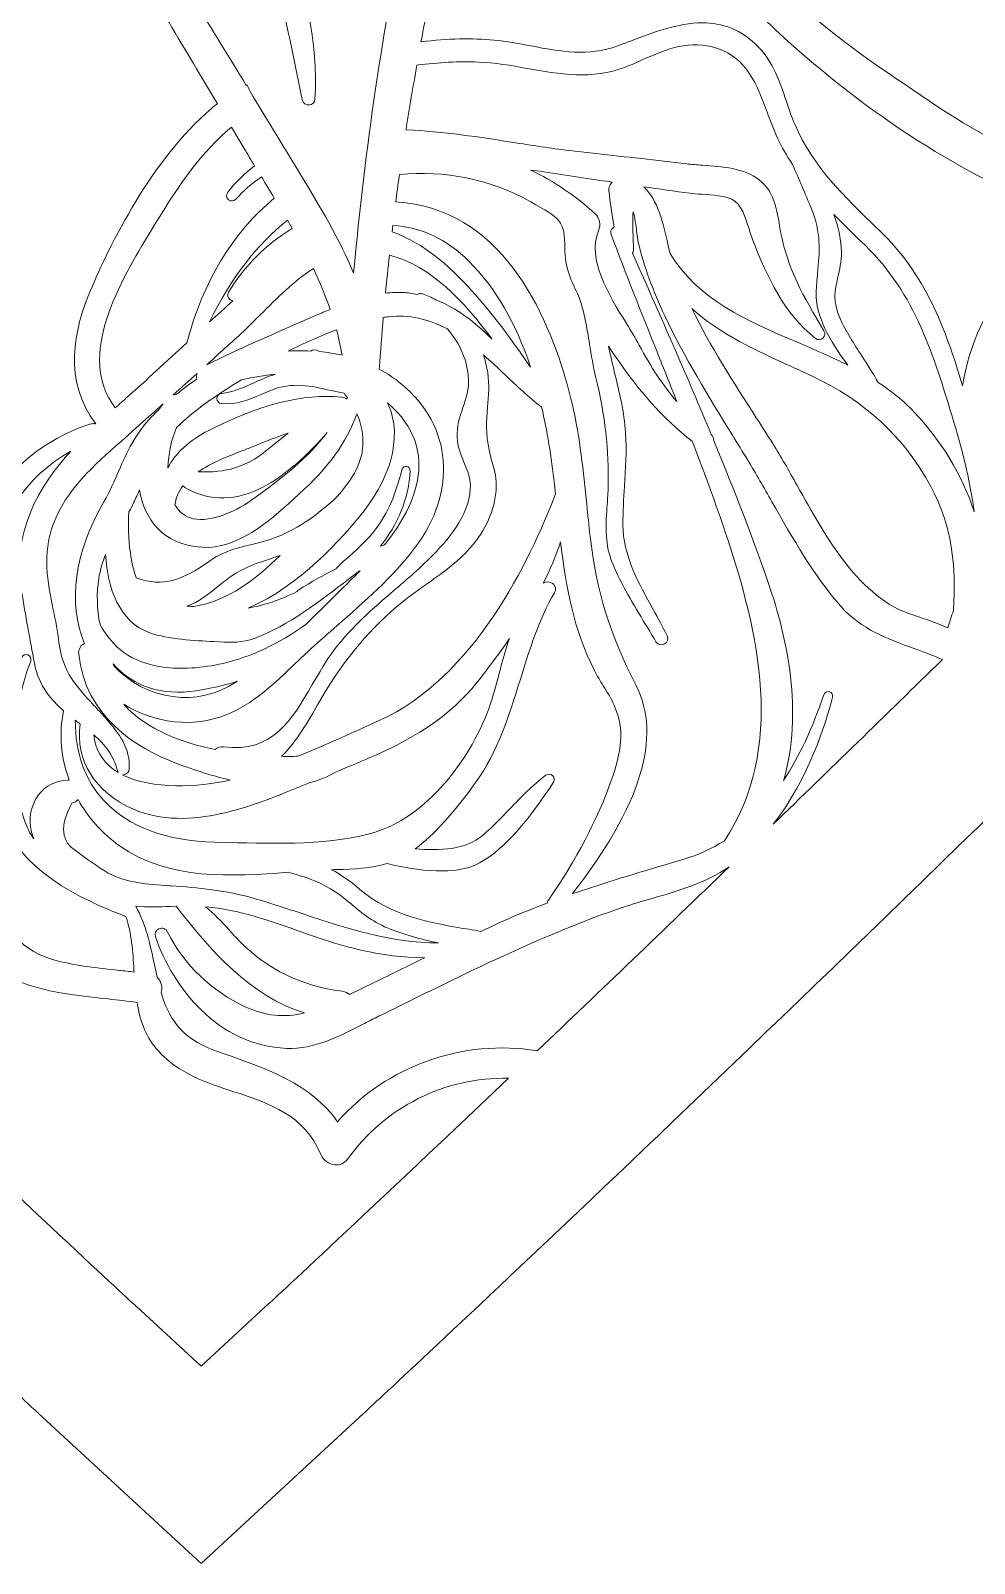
# Model space of a CAD drawing. Extents: x 16 to 8959, y -909 to -91.
# Drawn here: x 2763.3 to 2900.1, y -908.9 to -686.6 of the extents above; entities that cross this region are included whole.
import ezdxf

# ---------------------------------------------------------------- set-up
doc = ezdxf.new("R2010")
doc.units = 0
doc.header["$MEASUREMENT"] = 0
doc.layers.add('Layer 1', color=7, linetype='Continuous')

msp = doc.modelspace()

# ---------------------------------------------------------------- linework, layer by layer
at = {"layer": 'Layer 1', "lineweight": 0}
for points, knots in [([(3211.94, -226.13), (3194.27, -186.62), (3167.11, -153.13), (3133.4, -129.3), (3098.24, -104.44), (3057.63, -91.3), (3015.95, -91.3), (2967.94, -91.3), (2919.81, -108.93), (2876.76, -142.26), (2844.25, -167.43), (2814.4, -201.54), (2788, -243.67), (2761.62, -201.56), (2731.76, -167.45), (2699.25, -142.28), (2656.2, -108.93), (2608.06, -91.31), (2560.04, -91.3), (2518.37, -91.3), (2477.76, -104.44), (2442.61, -129.29), (2408.89, -153.12), (2381.73, -186.59), (2364.07, -226.1), (2342.64, -274.02), (2336.36, -327.83), (2345.92, -381.72), (2356.49, -441.33), (2385.33, -497.8), (2431.63, -549.55), (2585.46, -721.5), (2762.62, -885.45), (2764.4, -887.09), (2764.4, -887.09), (2788.01, -908.88), (2788.01, -908.88), (2788.01, -908.88), (2811.62, -887.08), (2811.62, -887.08), (2813.39, -885.45), (2990.4, -721.66), (3144.38, -549.55), (3190.68, -497.81), (3219.51, -441.35), (3230.08, -381.74), (3239.63, -327.85), (3233.36, -274.04), (3211.94, -226.13)], [0, 0, 0, 0, 1, 1, 1, 2, 2, 2, 3, 3, 3, 4, 4, 4, 5, 5, 5, 6, 6, 6, 7, 7, 7, 8, 8, 8, 9, 9, 9, 10, 10, 10, 11, 11, 11, 12, 12, 12, 13, 13, 13, 14, 14, 14, 15, 15, 15, 16, 16, 16, 16]), ([(2751.25, -608.66), (2751.98, -604.11), (2753, -599.29), (2754.56, -593.04), (2754.61, -592.85), (2754.66, -592.65), (2754.72, -592.39), (2754.72, -592.39), (2755.1, -591.91), (2755.1, -591.91), (2756.08, -590.66), (2757.05, -589.42), (2758.02, -588.2), (2758.02, -588.2), (2758.41, -587.72), (2758.41, -587.72), (2758.41, -587.72), (2757.86, -587.44), (2757.86, -587.44), (2757.16, -587.09), (2756.57, -586.61), (2756.08, -586.01), (2756.99, -581.97), (2758.35, -577.14), (2760.79, -574.97), (2761.08, -574.71), (2761.16, -574.31), (2760.99, -573.94), (2760.94, -573.84), (2760.88, -573.75), (2760.81, -573.67), (2761.82, -572.11), (2762.8, -570.52), (2763.75, -568.97), (2765.07, -566.83), (2766.32, -564.8), (2767.6, -562.9), (2771.86, -564.2), (2775.35, -564.48), (2778.66, -563.75), (2772.39, -571.66), (2768.06, -580.08), (2765.45, -589.45), (2765.29, -590.01), (2765.6, -590.55), (2766.18, -590.74), (2766.75, -590.93), (2767.32, -590.69), (2767.53, -590.16), (2771.05, -581.21), (2775.38, -573.1), (2780.41, -565.98), (2779.05, -571.55), (2778.28, -577.83), (2778.07, -585.1), (2770.92, -599.42), (2766.91, -615.23), (2766.46, -630.83), (2766.45, -631.31), (2766.8, -631.69), (2767.3, -631.73), (2767.8, -631.78), (2768.23, -631.44), (2768.3, -630.97), (2770.26, -616.63), (2773.44, -603.41), (2778.02, -590.64), (2778.06, -596.25), (2778.37, -601.57), (2778.66, -605.74), (2779.96, -624.76), (2783.12, -640.46), (2788.33, -653.74), (2788.61, -654.44), (2789.29, -654.78), (2789.98, -654.56), (2790.6, -654.36), (2791.12, -653.72), (2790.92, -652.87), (2790.92, -652.87), (2790.85, -652.59), (2790.85, -652.59), (2786.99, -636.68), (2783.34, -621.64), (2782.38, -605.47), (2781.89, -597.25), (2782.44, -588.97), (2782.97, -580.95), (2783.39, -574.68), (2783.82, -568.2), (2783.75, -561.79), (2785.33, -560.93), (2786.92, -559.86), (2788.56, -558.55), (2779.03, -595.15), (2787.61, -631.32), (2795.9, -666.31), (2798.25, -676.22), (2800.69, -686.48), (2802.68, -696.62), (2802.78, -697.14), (2803.28, -697.45), (2803.73, -697.4), (2804.17, -697.37), (2804.48, -697.05), (2804.51, -696.6), (2805.07, -688.22), (2802.78, -680.05), (2800.56, -672.14), (2800.18, -670.77), (2799.79, -669.39), (2799.42, -668.02), (2796.38, -656.74), (2793, -643.41), (2791.02, -630.03), (2789.82, -621.92), (2789.01, -613.73), (2788.61, -605.63), (2794.64, -621.61), (2803.94, -635.91), (2813.84, -644.32), (2814.28, -644.7), (2814.89, -644.69), (2815.33, -644.3), (2815.63, -644.03), (2815.77, -643.65), (2815.71, -643.29), (2817.53, -651.3), (2819.08, -659.45), (2820.32, -667.57), (2819.24, -667.63), (2818.14, -668.29), (2817.82, -669.8), (2814.37, -686.11), (2811.78, -703.58), (2810.13, -721.77), (2808.06, -716.88), (2805.34, -712.27), (2802.29, -707.26), (2799.88, -703.29), (2797.47, -699.33), (2795.06, -695.37), (2795.06, -695.37), (2795.02, -695.26), (2795.02, -695.26), (2795, -695.19), (2794.97, -695.11), (2794.95, -695.04), (2794.95, -695.04), (2794.69, -694.5), (2794.69, -694.5), (2794.69, -694.5), (2794.57, -694.57), (2794.57, -694.57), (2790.04, -687.13), (2784.13, -677.46), (2778.15, -667.9), (2777.82, -667.36), (2777.33, -667.04), (2776.74, -666.95), (2776.2, -666.87), (2775.62, -667), (2775.11, -667.3), (2765.57, -656.75), (2759.01, -644.47), (2755.61, -630.78), (2755.4, -629.93), (2754.63, -629.34), (2753.65, -629.28), (2752.66, -629.23), (2751.83, -629.71), (2751.52, -630.52), (2751.24, -631.24), (2750.97, -631.98), (2750.72, -632.74), (2749.73, -624.92), (2749.91, -617.02), (2751.25, -608.66)], [0, 0, 0, 0, 1, 1, 1, 2, 2, 2, 3, 3, 3, 4, 4, 4, 5, 5, 5, 6, 6, 6, 7, 7, 7, 8, 8, 8, 9, 9, 9, 10, 10, 10, 11, 11, 11, 12, 12, 12, 13, 13, 13, 14, 14, 14, 15, 15, 15, 16, 16, 16, 17, 17, 17, 18, 18, 18, 19, 19, 19, 20, 20, 20, 21, 21, 21, 22, 22, 22, 23, 23, 23, 24, 24, 24, 25, 25, 25, 26, 26, 26, 27, 27, 27, 28, 28, 28, 29, 29, 29, 30, 30, 30, 31, 31, 31, 32, 32, 32, 33, 33, 33, 34, 34, 34, 35, 35, 35, 36, 36, 36, 37, 37, 37, 38, 38, 38, 39, 39, 39, 40, 40, 40, 41, 41, 41, 42, 42, 42, 43, 43, 43, 44, 44, 44, 45, 45, 45, 46, 46, 46, 47, 47, 47, 48, 48, 48, 49, 49, 49, 50, 50, 50, 51, 51, 51, 52, 52, 52, 53, 53, 53, 54, 54, 54, 55, 55, 55, 56, 56, 56, 57, 57, 57, 58, 58, 58, 59, 59, 59, 59]), ([(2891.17, -695.2), (2891.17, -695.2), (2889.77, -694.25), (2889.77, -694.25), (2878.74, -686.76), (2862.14, -675.48), (2865.7, -660.76), (2867.31, -661.25), (2868.91, -661.73), (2870.5, -662.2), (2873.16, -662.99), (2875.67, -663.74), (2878.15, -664.54), (2881.1, -665.5), (2884.05, -666.48), (2887.01, -667.47), (2897.09, -679.65), (2914.21, -693.43), (2938.71, -690.21), (2940.94, -689.92), (2943.16, -689.48), (2945.34, -688.9), (2935.4, -694.17), (2923.1, -698.3), (2910.32, -692.83), (2909.85, -692.63), (2909.33, -692.83), (2909.11, -693.3), (2908.89, -693.76), (2909.07, -694.27), (2909.52, -694.5), (2930.77, -705.33), (2953.61, -690.31), (2971.96, -678.24), (2975.59, -675.85), (2979.02, -673.6), (2982.3, -671.61), (2985.19, -669.87), (2988.09, -668.12), (2990.99, -666.38), (2995.53, -663.65), (3000.08, -660.92), (3004.61, -658.16), (3005.79, -657.44), (3007.09, -656.75), (3008.48, -656.03), (3012.09, -654.13), (3016.18, -651.98), (3018.51, -648.85), (3021.48, -644.86), (3020.58, -641.13), (3019.63, -637.18), (3017.41, -627.96), (3017.57, -620.27), (3018.6, -610.12), (3018.65, -609.61), (3018.35, -609.15), (3017.86, -609), (3017.39, -608.86), (3016.92, -609.06), (3016.69, -609.51), (3013.06, -616.4), (3013.12, -623.11), (3013.18, -630.21), (3013.19, -632.04), (3013.21, -633.94), (3013.16, -635.85), (3013.16, -635.85), (3013.13, -636.86), (3013.13, -636.86), (3013.04, -641.16), (3012.96, -644.87), (3009.13, -648.3), (3007.69, -649.59), (3005.84, -650.64), (3004.06, -651.66), (3003.15, -652.17), (3002.22, -652.71), (3001.36, -653.26), (2999.07, -654.73), (2996.94, -656.1), (2994.94, -657.39), (2996.8, -653.8), (2995.58, -648.05), (2994.69, -643.83), (2994.52, -643), (2994.35, -642.22), (2994.22, -641.51), (2995.37, -628.74), (3003.67, -619.36), (3012.45, -609.44), (3015.42, -606.08), (3018.48, -602.63), (3021.23, -599.03), (3019.46, -606.75), (3018.52, -614.32), (3021.47, -619.36), (3021.9, -620.1), (3022.33, -620.81), (3022.74, -621.5), (3025.62, -626.28), (3027.89, -630.05), (3028.09, -636.43), (3028.17, -638.87), (3028.24, -641.31), (3028.3, -643.76), (3012.09, -660.67), (2995.17, -678.08), (2978.03, -695.5), (2965.27, -703.43), (2949.3, -706.51), (2935.33, -708.77), (2917.2, -711.7), (2904.1, -704.03), (2891.17, -695.2)], [0, 0, 0, 0, 1, 1, 1, 2, 2, 2, 3, 3, 3, 4, 4, 4, 5, 5, 5, 6, 6, 6, 7, 7, 7, 8, 8, 8, 9, 9, 9, 10, 10, 10, 11, 11, 11, 12, 12, 12, 13, 13, 13, 14, 14, 14, 15, 15, 15, 16, 16, 16, 17, 17, 17, 18, 18, 18, 19, 19, 19, 20, 20, 20, 21, 21, 21, 22, 22, 22, 23, 23, 23, 24, 24, 24, 25, 25, 25, 26, 26, 26, 27, 27, 27, 28, 28, 28, 29, 29, 29, 30, 30, 30, 31, 31, 31, 32, 32, 32, 33, 33, 33, 34, 34, 34, 35, 35, 35, 36, 36, 36, 37, 37, 37, 38, 38, 38, 38]), ([(2659.7, -746.87), (2660.44, -746.7), (2661.18, -746.54), (2661.9, -746.39), (2663.12, -746.14), (2664.4, -745.93), (2665.62, -745.74), (2669.67, -749.07), (2672.59, -752.03), (2675.07, -755.31), (2675.56, -755.96), (2676.49, -756.29), (2677.36, -756.12), (2678.14, -755.98), (2678.7, -755.49), (2678.9, -754.78), (2679.03, -754.32), (2679.26, -754.02), (2679.6, -753.86), (2680.88, -753.26), (2683.62, -754.5), (2686.03, -755.6), (2687.99, -756.49), (2689.82, -757.31), (2691.06, -757.28), (2694.28, -757.15), (2696.83, -754.87), (2699.09, -752.85), (2699.09, -752.85), (2699.73, -752.28), (2699.73, -752.28), (2705.77, -746.95), (2711.56, -740.8), (2712.92, -731.87), (2713.08, -730.87), (2712.67, -730.02), (2711.83, -729.6), (2710.96, -729.16), (2709.88, -729.29), (2709.11, -729.9), (2706.75, -729.4), (2705.23, -728.52), (2704.58, -727.3), (2704.01, -726.19), (2704.11, -724.72), (2704.91, -722.9), (2705.3, -721.82), (2705.78, -720.76), (2706.33, -719.75), (2706.51, -719.42), (2706.7, -719.09), (2706.9, -718.77), (2708.86, -719.27), (2711.01, -717.85), (2712.76, -716.7), (2713.26, -716.36), (2713.74, -716.05), (2714.16, -715.81), (2715.19, -715.24), (2716.22, -714.7), (2717.26, -714.16), (2717.26, -714.16), (2717.5, -714.04), (2717.5, -714.04), (2717.67, -715.08), (2717.85, -716.13), (2718.05, -717.19), (2718.25, -718.23), (2719.29, -718.76), (2720.18, -718.69), (2721.05, -718.61), (2721.62, -718), (2721.63, -717.12), (2721.66, -715.34), (2721.78, -713.5), (2722, -711.49), (2722.27, -711.31), (2722.55, -711.11), (2722.83, -710.91), (2724, -710.09), (2725.3, -709.17), (2726.47, -708.69), (2726.81, -710.15), (2727.23, -711.6), (2727.63, -712.97), (2730.38, -722.3), (2728.59, -729.28), (2726.34, -738.11), (2726.34, -738.11), (2725.93, -739.72), (2725.93, -739.72), (2723.39, -749.71), (2721.29, -758.54), (2719.51, -766.69), (2719.27, -767.8), (2720.07, -768.63), (2720.99, -768.87), (2721.87, -769.1), (2722.93, -768.78), (2723.25, -767.72), (2726.39, -757.35), (2731.86, -747.91), (2737.14, -738.77), (2741.37, -731.44), (2745.75, -723.86), (2748.95, -715.82), (2752.36, -707.22), (2753.91, -699.21), (2753.69, -691.34), (2753.54, -685.6), (2752.65, -679.84), (2751.79, -674.27), (2751.05, -669.46), (2750.29, -664.49), (2750, -659.56), (2749.95, -658.85), (2749.59, -658.25), (2748.97, -657.89), (2748.49, -654.68), (2747.4, -651.91), (2745.64, -649.43), (2743.41, -643.75), (2739.82, -638.86), (2737.14, -635.69), (2738.04, -632.85), (2737.51, -630.01), (2735.52, -627.02), (2738.03, -624.34), (2738.99, -620.08), (2737.98, -616.02), (2737.86, -615.55), (2737.71, -615.08), (2737.52, -614.61), (2738.24, -613.44), (2738.53, -611.97), (2738.3, -610.65), (2741, -608.35), (2743.69, -605.66), (2746.65, -602.28), (2746.49, -603.04), (2746.33, -603.76), (2746.18, -604.42), (2742.41, -621.15), (2743.01, -634.7), (2748.02, -645.85), (2748.65, -647.26), (2749.98, -647.67), (2751.01, -647.45), (2752.04, -647.23), (2753.08, -646.33), (2753.09, -644.78), (2753.07, -642.88), (2753.22, -640.98), (2753.54, -639.12), (2757.93, -651.8), (2764.87, -663.12), (2774.19, -672.78), (2774.76, -673.38), (2775.5, -673.56), (2776.21, -673.32), (2780.97, -681.44), (2785.82, -689.59), (2790.37, -697.21), (2790.08, -697.44), (2789.78, -697.67), (2789.5, -697.91), (2780.86, -705.28), (2774.78, -717.67), (2771.93, -724.4), (2769.62, -729.85), (2767.94, -737.53), (2772.78, -743.62), (2772.78, -743.62), (2772.5, -743.58), (2772.5, -743.58), (2772.5, -743.58), (2772.49, -743.63), (2772.49, -743.63), (2772.31, -743.59), (2772.11, -743.61), (2771.91, -743.67), (2753.41, -749.71), (2749.7, -770.88), (2748.5, -790.79), (2747.96, -799.79), (2750.12, -807.91), (2755.5, -817.11), (2755.7, -817.46), (2755.9, -817.81), (2756.09, -818.15), (2757.64, -820.87), (2759.24, -823.67), (2762.49, -824.83), (2766.19, -826.14), (2770.42, -826.6), (2774.52, -827.04), (2775.99, -827.2), (2777.37, -827.35), (2778.73, -827.54), (2779.22, -830.56), (2780.16, -832.72), (2781.77, -834.53), (2784.72, -837.84), (2788.82, -839.19), (2792.78, -840.49), (2797.99, -842.21), (2802.92, -843.83), (2805.39, -849.6), (2805.73, -850.4), (2806.54, -850.99), (2807.41, -851.09), (2808.14, -851.17), (2808.8, -850.88), (2809.23, -850.28), (2814.69, -842.69), (2823.32, -838.35), (2832.55, -838.54), (2810.38, -859.64), (2797.5, -871.53), (2797.37, -871.65), (2797.37, -871.65), (2788.01, -880.3), (2788.01, -880.3), (2788.01, -880.3), (2778.64, -871.65), (2778.64, -871.65), (2778.1, -871.16), (2724.35, -821.46), (2650.15, -747.87), (2653.22, -748.33), (2656.51, -747.59), (2659.7, -746.87)], [0, 0, 0, 0, 1, 1, 1, 2, 2, 2, 3, 3, 3, 4, 4, 4, 5, 5, 5, 6, 6, 6, 7, 7, 7, 8, 8, 8, 9, 9, 9, 10, 10, 10, 11, 11, 11, 12, 12, 12, 13, 13, 13, 14, 14, 14, 15, 15, 15, 16, 16, 16, 17, 17, 17, 18, 18, 18, 19, 19, 19, 20, 20, 20, 21, 21, 21, 22, 22, 22, 23, 23, 23, 24, 24, 24, 25, 25, 25, 26, 26, 26, 27, 27, 27, 28, 28, 28, 29, 29, 29, 30, 30, 30, 31, 31, 31, 32, 32, 32, 33, 33, 33, 34, 34, 34, 35, 35, 35, 36, 36, 36, 37, 37, 37, 38, 38, 38, 39, 39, 39, 40, 40, 40, 41, 41, 41, 42, 42, 42, 43, 43, 43, 44, 44, 44, 45, 45, 45, 46, 46, 46, 47, 47, 47, 48, 48, 48, 49, 49, 49, 50, 50, 50, 51, 51, 51, 52, 52, 52, 53, 53, 53, 54, 54, 54, 55, 55, 55, 56, 56, 56, 57, 57, 57, 58, 58, 58, 59, 59, 59, 60, 60, 60, 61, 61, 61, 62, 62, 62, 63, 63, 63, 64, 64, 64, 65, 65, 65, 66, 66, 66, 67, 67, 67, 68, 68, 68, 69, 69, 69, 70, 70, 70, 71, 71, 71, 72, 72, 72, 73, 73, 73, 74, 74, 74, 75, 75, 75, 76, 76, 76, 77, 77, 77, 77]), ([(2914.98, -714.81), (2913.82, -715.46), (2912.61, -716.13), (2911.47, -716.9), (2911.47, -716.9), (2911.47, -716.9), (2911.47, -716.9), (2908.36, -718.99), (2905.79, -721.59), (2903.61, -724.87), (2900.89, -728.97), (2899.08, -733.59), (2898.4, -738.13), (2895.86, -729.55), (2892.91, -721.91), (2886.32, -715.57), (2886.32, -715.57), (2885.98, -715.25), (2885.98, -715.25), (2881.23, -710.69), (2876.75, -706.38), (2874.07, -700.2), (2873.59, -699.1), (2873.19, -697.91), (2872.81, -696.76), (2871.89, -694.03), (2870.94, -691.21), (2868.87, -689.05), (2866.32, -686.41), (2863.52, -685.49), (2860.65, -685.49), (2857.13, -685.49), (2853.5, -686.88), (2850.11, -688.18), (2849.54, -688.4), (2848.97, -688.61), (2848.41, -688.82), (2844.14, -690.42), (2840.11, -689.65), (2835.85, -688.84), (2834.11, -688.51), (2832.32, -688.17), (2830.49, -687.99), (2827.3, -687.68), (2823.82, -687.77), (2819.89, -688.25), (2820.45, -685.25), (2821.05, -682.19), (2821.68, -679.13), (2821.68, -679.13), (2822.06, -679.91), (2822.06, -679.91), (2822.8, -681.47), (2824.54, -681.92), (2825.8, -681.56), (2826.82, -681.27), (2827.83, -680.36), (2827.64, -678.67), (2826.43, -667.94), (2824.72, -657.09), (2822.54, -646.41), (2833.85, -656.72), (2846.18, -661.22), (2859.2, -659.77), (2859.57, -659.73), (2859.9, -659.58), (2860.14, -659.34), (2860.14, -659.34), (2860.2, -659.43), (2860.2, -659.43), (2860.2, -659.43), (2860.68, -659.15), (2860.68, -659.15), (2860.68, -659.15), (2860.9, -659.22), (2860.9, -659.22), (2857.78, -671.05), (2865.13, -680.89), (2871.9, -687.1), (2884.74, -698.86), (2899.16, -708.09), (2911.45, -712.42), (2913.1, -713), (2914.86, -713.48), (2916.7, -713.84), (2916.13, -714.17), (2915.55, -714.5), (2914.98, -714.81)], [0, 0, 0, 0, 1, 1, 1, 2, 2, 2, 3, 3, 3, 4, 4, 4, 5, 5, 5, 6, 6, 6, 7, 7, 7, 8, 8, 8, 9, 9, 9, 10, 10, 10, 11, 11, 11, 12, 12, 12, 13, 13, 13, 14, 14, 14, 15, 15, 15, 16, 16, 16, 17, 17, 17, 18, 18, 18, 19, 19, 19, 20, 20, 20, 21, 21, 21, 22, 22, 22, 23, 23, 23, 24, 24, 24, 25, 25, 25, 26, 26, 26, 27, 27, 27, 28, 28, 28, 29, 29, 29, 29]), ([(2855.68, -717.6), (2855.02, -714.71), (2854.2, -711.09), (2852.19, -709.25), (2854.41, -709.58), (2856.64, -709.89), (2858.86, -710.21), (2859.31, -710.27), (2859.92, -710.31), (2860.59, -710.35), (2862.13, -710.45), (2864.04, -710.58), (2864.94, -711.05), (2866.34, -711.8), (2866.92, -713.69), (2867.44, -715.36), (2867.61, -715.92), (2867.77, -716.46), (2867.96, -716.92), (2870.13, -722.42), (2872.46, -727.65), (2877.07, -731.25), (2877.4, -731.5), (2877.84, -731.49), (2878.14, -731.22), (2878.45, -730.95), (2878.51, -730.51), (2878.3, -730.16), (2875.27, -725.12), (2873.04, -721.14), (2872.02, -715.79), (2871.94, -715.39), (2871.87, -714.99), (2871.81, -714.59), (2871.42, -712.29), (2871.02, -709.91), (2868.93, -708.27), (2866.73, -706.54), (2863.53, -706.33), (2860.71, -706.14), (2859.91, -706.08), (2859.13, -706.03), (2858.42, -705.94), (2854.03, -705.42), (2849.63, -704.93), (2845.24, -704.43), (2845.24, -704.43), (2841.81, -704.05), (2841.81, -704.05), (2839.26, -703.76), (2836.51, -703.33), (2833.61, -702.88), (2828.43, -702.07), (2823.08, -701.24), (2817.72, -700.99), (2818.2, -697.92), (2818.73, -694.77), (2819.29, -691.62), (2822.49, -691.22), (2825.41, -691.07), (2828.19, -691.17), (2830.58, -691.26), (2832.98, -691.69), (2835.29, -692.1), (2839.91, -692.93), (2844.68, -693.79), (2849.51, -691.9), (2850.38, -691.56), (2851.23, -691.19), (2852.07, -690.82), (2855.57, -689.29), (2858.87, -687.84), (2862.85, -689.2), (2867.2, -690.69), (2868.58, -694.45), (2870.05, -698.42), (2870.52, -699.69), (2871, -701), (2871.58, -702.23), (2872.18, -703.49), (2872.9, -704.76), (2873.75, -706.04), (2874.68, -708.16), (2875.59, -710.29), (2876.49, -712.44), (2877.91, -715.84), (2877.67, -718.63), (2877.38, -721.86), (2877.3, -722.74), (2877.22, -723.66), (2877.17, -724.61), (2877.01, -727.92), (2879.21, -731.67), (2881.75, -735.12), (2879.4, -733.94), (2876.95, -732.89), (2874.56, -731.86), (2867.09, -728.67), (2860.03, -725.65), (2855.99, -718.92), (2855.89, -718.5), (2855.78, -718.05), (2855.68, -717.6)], [0, 0, 0, 0, 1, 1, 1, 2, 2, 2, 3, 3, 3, 4, 4, 4, 5, 5, 5, 6, 6, 6, 7, 7, 7, 8, 8, 8, 9, 9, 9, 10, 10, 10, 11, 11, 11, 12, 12, 12, 13, 13, 13, 14, 14, 14, 15, 15, 15, 16, 16, 16, 17, 17, 17, 18, 18, 18, 19, 19, 19, 20, 20, 20, 21, 21, 21, 22, 22, 22, 23, 23, 23, 24, 24, 24, 25, 25, 25, 26, 26, 26, 27, 27, 27, 28, 28, 28, 29, 29, 29, 30, 30, 30, 31, 31, 31, 32, 32, 32, 33, 33, 33, 34, 34, 34, 34]), ([(2795.77, -706.21), (2794.32, -707.32), (2793.01, -708.61), (2791.89, -710.05), (2791.62, -710.39), (2791.67, -710.85), (2792, -711.13), (2792.33, -711.4), (2792.78, -711.37), (2793.06, -711.05), (2794.16, -709.83), (2795.4, -708.75), (2796.76, -707.84), (2797.38, -708.86), (2798.01, -709.88), (2798.63, -710.91), (2792.6, -715.89), (2788.33, -722.94), (2785.94, -731.88), (2785.94, -731.88), (2780.45, -736.94), (2780.45, -736.94), (2779.46, -737.85), (2778.43, -738.76), (2777.4, -739.68), (2776.79, -740.23), (2776.17, -740.78), (2775.56, -741.33), (2769.8, -733.79), (2776.35, -722.94), (2780.72, -715.71), (2780.72, -715.71), (2781.27, -714.8), (2781.27, -714.8), (2784.84, -708.86), (2788.12, -704.15), (2792.41, -700.63), (2792.41, -700.63), (2794.25, -703.71), (2794.25, -703.71), (2794.75, -704.54), (2795.26, -705.38), (2795.77, -706.21)], [0, 0, 0, 0, 1, 1, 1, 2, 2, 2, 3, 3, 3, 4, 4, 4, 5, 5, 5, 6, 6, 6, 7, 7, 7, 8, 8, 8, 9, 9, 9, 10, 10, 10, 11, 11, 11, 12, 12, 12, 13, 13, 13, 14, 14, 14, 14]), ([(2856.21, -807.3), (2851.25, -808.77), (2846.54, -810.16), (2841.81, -811.81), (2851.74, -799.11), (2854.85, -788.96), (2851.07, -781.6), (2847.29, -774.26), (2845.3, -767.78), (2844.4, -759.92), (2844.22, -758.39), (2844.07, -756.85), (2843.91, -755.32), (2843.43, -750.57), (2842.94, -745.66), (2841.83, -740.9), (2839.66, -731.51), (2833.94, -715.27), (2820.14, -712.03), (2818.88, -711.73), (2817.56, -711.54), (2816.22, -711.46), (2816.38, -710.23), (2816.55, -709), (2816.73, -707.76), (2816.73, -707.76), (2816.76, -707.5), (2816.76, -707.5), (2823.26, -706.82), (2829.95, -708.18), (2835.63, -711.35), (2835.63, -711.35), (2835.79, -711.44), (2835.79, -711.44), (2840.02, -713.79), (2840.78, -714.22), (2840.73, -718.16), (2840.69, -720.81), (2841.8, -723.28), (2842.74, -725.06), (2843.54, -727.31), (2843.94, -729.73), (2844.32, -732.08), (2844.58, -733.68), (2844.84, -735.33), (2845.24, -736.95), (2846.57, -742.33), (2847.15, -747.48), (2847.03, -752.72), (2847, -753.59), (2846.94, -754.46), (2846.88, -755.33), (2846.69, -758), (2846.49, -760.75), (2847.48, -763.39), (2848.61, -766.41), (2850.39, -769.34), (2852.11, -772.18), (2852.74, -773.21), (2853.36, -774.23), (2853.93, -775.24), (2854.18, -775.67), (2854.72, -775.8), (2855.18, -775.55), (2855.63, -775.31), (2855.81, -774.81), (2855.59, -774.38), (2854.97, -773.12), (2854.27, -771.87), (2853.59, -770.65), (2851.42, -766.75), (2849.18, -762.71), (2849.16, -758.25), (2849.15, -756.4), (2849.27, -754.53), (2849.39, -752.72), (2849.55, -750.19), (2849.72, -747.58), (2849.54, -744.94), (2849.34, -741.91), (2848.64, -739.03), (2847.96, -736.24), (2847.65, -734.98), (2847.34, -733.68), (2847.07, -732.37), (2851, -738.41), (2854.99, -742.94), (2859.21, -746.17), (2861.16, -751.24), (2862.68, -755.43), (2864, -759.33), (2868.92, -773.97), (2872.76, -790.72), (2863.87, -804.09), (2862.05, -805.25), (2860.12, -806.14), (2858.13, -806.73), (2858.13, -806.73), (2856.21, -807.3), (2856.21, -807.3)], [0, 0, 0, 0, 1, 1, 1, 2, 2, 2, 3, 3, 3, 4, 4, 4, 5, 5, 5, 6, 6, 6, 7, 7, 7, 8, 8, 8, 9, 9, 9, 10, 10, 10, 11, 11, 11, 12, 12, 12, 13, 13, 13, 14, 14, 14, 15, 15, 15, 16, 16, 16, 17, 17, 17, 18, 18, 18, 19, 19, 19, 20, 20, 20, 21, 21, 21, 22, 22, 22, 23, 23, 23, 24, 24, 24, 25, 25, 25, 26, 26, 26, 27, 27, 27, 28, 28, 28, 29, 29, 29, 30, 30, 30, 31, 31, 31, 32, 32, 32, 33, 33, 33, 33]), ([(2851.51, -732.21), (2850.99, -731.24), (2850.34, -730.19), (2849.66, -729.08), (2847.1, -724.92), (2843.92, -719.74), (2845.62, -715.65), (2846, -714.74), (2845.81, -713.79), (2845.12, -713.16), (2842.3, -710.57), (2839.17, -708.45), (2835.78, -706.83), (2839.15, -707.32), (2842.52, -707.82), (2845.89, -708.33), (2846.46, -708.41), (2847.03, -708.5), (2847.6, -708.58), (2847.55, -708.63), (2847.51, -708.67), (2847.47, -708.73), (2847.2, -709.06), (2847.07, -709.46), (2847.12, -709.87), (2847.31, -711.51), (2847.56, -713.23), (2847.9, -715.12), (2847.83, -715.15), (2847.76, -715.19), (2847.7, -715.24), (2847.42, -715.47), (2847.33, -715.84), (2847.46, -716.19), (2849.58, -721.88), (2851.88, -727.63), (2854.1, -733.19), (2855.06, -735.59), (2856.02, -737.99), (2856.97, -740.4), (2855.01, -738.1), (2853.21, -735.4), (2851.51, -732.21)], [0, 0, 0, 0, 1, 1, 1, 2, 2, 2, 3, 3, 3, 4, 4, 4, 5, 5, 5, 6, 6, 6, 7, 7, 7, 8, 8, 8, 9, 9, 9, 10, 10, 10, 11, 11, 11, 12, 12, 12, 13, 13, 13, 14, 14, 14, 14]), ([(2879.54, -783.29), (2879.63, -782.94), (2879.44, -782.6), (2879.1, -782.5), (2879.04, -782.48), (2878.97, -782.47), (2878.91, -782.47), (2878.62, -782.47), (2878.35, -782.66), (2878.26, -782.94), (2876.67, -787.73), (2874.72, -791.88), (2872.45, -795.34), (2875.33, -785.49), (2872.96, -774.58), (2870.27, -766.81), (2868.1, -760.52), (2865.49, -753.7), (2862.29, -745.96), (2862.29, -745.67), (2862.18, -745.39), (2861.96, -745.17), (2858.59, -737.05), (2854.98, -728.88), (2851.49, -720.98), (2851.49, -720.98), (2850.57, -718.88), (2850.57, -718.88), (2850.65, -718.73), (2850.69, -718.55), (2850.69, -718.37), (2850.69, -717.98), (2850.67, -717.41), (2850.64, -716.77), (2850.6, -715.74), (2850.52, -713.78), (2850.65, -712.91), (2850.89, -713.54), (2851.06, -714.98), (2851.15, -715.74), (2851.23, -716.39), (2851.29, -716.95), (2851.39, -717.33), (2852.24, -720.84), (2853.49, -724.33), (2855.22, -727.98), (2858.06, -733.98), (2861.6, -739.72), (2865.03, -745.27), (2865.77, -746.48), (2866.51, -747.68), (2867.25, -748.89), (2868.44, -750.84), (2869.62, -752.92), (2870.76, -754.93), (2873.75, -760.19), (2876.84, -765.63), (2880.73, -770.09), (2883.67, -773.44), (2887.6, -774.86), (2891.4, -776.23), (2892.75, -776.72), (2894.14, -777.22), (2895.47, -777.81), (2887.28, -785.83), (2879.1, -793.8), (2870.96, -801.68), (2876.08, -795.08), (2878.57, -787.11), (2879.54, -783.29)], [0, 0, 0, 0, 1, 1, 1, 2, 2, 2, 3, 3, 3, 4, 4, 4, 5, 5, 5, 6, 6, 6, 7, 7, 7, 8, 8, 8, 9, 9, 9, 10, 10, 10, 11, 11, 11, 12, 12, 12, 13, 13, 13, 14, 14, 14, 15, 15, 15, 16, 16, 16, 17, 17, 17, 18, 18, 18, 19, 19, 19, 20, 20, 20, 21, 21, 21, 22, 22, 22, 23, 23, 23, 23]), ([(2880.63, -728.35), (2879.52, -725.88), (2879.89, -724.26), (2880.31, -722.39), (2880.57, -721.27), (2880.84, -720.12), (2880.83, -718.67), (2880.83, -717.09), (2880.46, -715.3), (2879.71, -713.27), (2880.99, -714.58), (2882.32, -715.87), (2883.7, -717.2), (2883.7, -717.2), (2884.31, -717.79), (2884.31, -717.79), (2891.52, -724.75), (2894.23, -733.75), (2897.1, -743.27), (2897.1, -743.27), (2897.14, -743.41), (2897.14, -743.41), (2898.6, -748.26), (2899.56, -752.47), (2900.09, -756.41), (2898.34, -751.07), (2895.35, -746.1), (2891.3, -741.85), (2889.86, -740.33), (2888.18, -738.96), (2886.17, -737.64), (2885.44, -736.32), (2884.6, -735.04), (2883.79, -733.79), (2882.65, -732.04), (2881.48, -730.24), (2880.63, -728.35)], [0, 0, 0, 0, 1, 1, 1, 2, 2, 2, 3, 3, 3, 4, 4, 4, 5, 5, 5, 6, 6, 6, 7, 7, 7, 8, 8, 8, 9, 9, 9, 10, 10, 10, 11, 11, 11, 12, 12, 12, 12]), ([(2792.01, -724.56), (2791.8, -724.92), (2791.88, -725.35), (2792.2, -725.61), (2792.32, -725.71), (2792.47, -725.77), (2792.62, -725.8), (2791.47, -726.83), (2790.34, -727.85), (2789.24, -728.85), (2792.35, -722.5), (2796.07, -717.66), (2800.55, -714.12), (2800.78, -714.52), (2801.01, -714.92), (2801.23, -715.31), (2797.38, -717.64), (2794.2, -720.83), (2792.01, -724.56)], [0, 0, 0, 0, 1, 1, 1, 2, 2, 2, 3, 3, 3, 4, 4, 4, 5, 5, 5, 6, 6, 6, 6]), ([(2826.66, -723.68), (2823.01, -719.71), (2819.33, -717.05), (2815.7, -715.79), (2815.7, -715.79), (2815.8, -714.87), (2815.8, -714.87), (2819.89, -715.1), (2823.6, -716.85), (2826.84, -720.07), (2830.69, -723.91), (2833.63, -728.95), (2835.77, -735.43), (2832.67, -730.84), (2829.62, -726.9), (2826.66, -723.68)], [0, 0, 0, 0, 1, 1, 1, 2, 2, 2, 3, 3, 3, 4, 4, 4, 5, 5, 5, 5]), ([(2830.21, -731.35), (2827.75, -728.96), (2825.12, -726.84), (2822.05, -725.65), (2821.4, -725.31), (2820.77, -725.03), (2820.13, -724.8), (2820.02, -724.77), (2819.91, -724.75), (2819.8, -724.75), (2819.64, -724.75), (2819.49, -724.79), (2819.35, -724.86), (2818.62, -724.72), (2817.98, -724.63), (2817.37, -724.6), (2816.52, -724.55), (2815.66, -724.58), (2814.75, -724.68), (2814.92, -722.85), (2815.11, -721.02), (2815.31, -719.2), (2821.35, -720.68), (2826.07, -725.87), (2830.21, -731.35)], [0, 0, 0, 0, 1, 1, 1, 2, 2, 2, 3, 3, 3, 4, 4, 4, 5, 5, 5, 6, 6, 6, 7, 7, 7, 8, 8, 8, 8]), ([(2796.58, -727.83), (2799.01, -725.41), (2801.51, -722.9), (2804.29, -721.12), (2805.26, -723.17), (2806.07, -725.11), (2806.73, -727.04), (2806.05, -727.32), (2805.38, -727.61), (2804.71, -727.89), (2804.71, -727.89), (2804.58, -727.95), (2804.58, -727.95), (2798.69, -730.47), (2793.53, -732.8), (2788.83, -735.07), (2790.37, -733.68), (2791.9, -732.29), (2793.43, -730.9), (2794.46, -729.96), (2795.49, -728.93), (2796.58, -727.83)], [0, 0, 0, 0, 1, 1, 1, 2, 2, 2, 3, 3, 3, 4, 4, 4, 5, 5, 5, 6, 6, 6, 7, 7, 7, 7]), ([(2815.22, -728.1), (2818.16, -727.81), (2820.94, -728.39), (2823.71, -729.88), (2825.56, -731.98), (2826.62, -734.48), (2826.78, -737.11), (2826.87, -738.59), (2826.43, -739.9), (2825.97, -741.29), (2825.52, -742.64), (2825.05, -744.05), (2825.12, -745.6), (2825.18, -746.9), (2825.66, -748.06), (2826.11, -749.18), (2826.64, -750.47), (2827.14, -751.69), (2827.03, -753.1), (2826.74, -757.1), (2823.86, -760.45), (2821.08, -763.19), (2819.43, -764.83), (2817.67, -766.34), (2815.97, -767.81), (2812.97, -770.38), (2809.87, -773.05), (2807.32, -776.42), (2806.13, -778), (2805.11, -779.76), (2804.13, -781.45), (2801.18, -786.56), (2798.4, -791.37), (2791.28, -790.49), (2790.8, -790.43), (2790.36, -790.57), (2790.04, -790.87), (2785.64, -789.97), (2780.2, -788.13), (2776.8, -784.3), (2781.35, -787.12), (2786.8, -787.73), (2791.63, -785.84), (2795.48, -784.33), (2798.64, -781.3), (2801.7, -778.36), (2802.47, -777.62), (2803.24, -776.89), (2803.99, -776.2), (2805.2, -775.1), (2806.45, -774.01), (2807.7, -772.91), (2811.67, -769.45), (2815.78, -765.86), (2818.97, -761.67), (2825.19, -753.49), (2824.42, -743.92), (2817.07, -737.87), (2816.09, -737.06), (2815, -736.33), (2813.85, -735.71), (2814.02, -733.18), (2814.21, -730.66), (2814.42, -728.2), (2814.69, -728.17), (2814.95, -728.13), (2815.22, -728.1)], [0, 0, 0, 0, 1, 1, 1, 2, 2, 2, 3, 3, 3, 4, 4, 4, 5, 5, 5, 6, 6, 6, 7, 7, 7, 8, 8, 8, 9, 9, 9, 10, 10, 10, 11, 11, 11, 12, 12, 12, 13, 13, 13, 14, 14, 14, 15, 15, 15, 16, 16, 16, 17, 17, 17, 18, 18, 18, 19, 19, 19, 20, 20, 20, 21, 21, 21, 22, 22, 22, 22]), ([(2891.16, -771.34), (2883.5, -768.91), (2878.67, -760.24), (2874.41, -752.58), (2873.2, -750.4), (2872.05, -748.34), (2870.88, -746.49), (2870.09, -745.25), (2869.29, -744), (2868.49, -742.75), (2865.22, -737.66), (2861.85, -732.43), (2859.16, -726.93), (2863.22, -730.62), (2868.69, -733.11), (2873.6, -735.34), (2874.55, -735.77), (2875.48, -736.19), (2876.38, -736.62), (2884.27, -740.31), (2889.96, -745.57), (2893.78, -752.7), (2896.97, -758.63), (2897.41, -764), (2897.09, -770.71), (2896.75, -771.56), (2896.49, -772.39), (2896.28, -773.24), (2894.74, -772.56), (2893.06, -771.94), (2891.16, -771.34)], [0, 0, 0, 0, 1, 1, 1, 2, 2, 2, 3, 3, 3, 4, 4, 4, 5, 5, 5, 6, 6, 6, 7, 7, 7, 8, 8, 8, 9, 9, 9, 10, 10, 10, 10]), ([(2805.2, -733.16), (2805.2, -733.16), (2805.1, -733.09), (2805.1, -733.09), (2804.72, -732.83), (2804.25, -732.83), (2803.9, -733.08), (2802.84, -733.03), (2801.75, -733.03), (2800.62, -733.08), (2802.97, -731.94), (2805.3, -730.87), (2807.65, -730), (2807.98, -731.23), (2808.24, -732.46), (2808.45, -733.69), (2807.38, -733.44), (2806.29, -733.26), (2805.2, -733.16)], [0, 0, 0, 0, 1, 1, 1, 2, 2, 2, 3, 3, 3, 4, 4, 4, 5, 5, 5, 6, 6, 6, 6]), ([(2813.83, -786.67), (2813.83, -786.67), (2812.14, -787.43), (2812.14, -787.43), (2808.86, -788.92), (2805.46, -790.45), (2802.05, -791.84), (2801.26, -791.86), (2800.46, -791.87), (2799.67, -791.85), (2801.89, -789.67), (2803.66, -786.55), (2804.89, -784.39), (2808.24, -778.5), (2811.9, -773.97), (2816.39, -770.13), (2817.69, -769.01), (2819.15, -767.99), (2820.55, -766.99), (2822.8, -765.4), (2825.12, -763.76), (2826.99, -761.66), (2829.27, -759.11), (2830.58, -756.16), (2830.78, -753.15), (2830.89, -751.58), (2830.57, -750.49), (2830.24, -749.33), (2830.09, -748.81), (2829.93, -748.27), (2829.81, -747.66), (2829.23, -744.83), (2829.37, -743.27), (2829.53, -741.29), (2829.59, -740.56), (2829.66, -739.77), (2829.7, -738.86), (2829.77, -737.08), (2829.51, -735.31), (2828.94, -733.64), (2830.01, -734.58), (2831.06, -735.57), (2832.08, -736.53), (2833.78, -738.14), (2835.54, -739.8), (2837.38, -741.2), (2838.18, -744.64), (2838.79, -748.32), (2839.25, -752.45), (2839.25, -752.45), (2839.39, -753.77), (2839.39, -753.77), (2835.72, -763.46), (2827.55, -780.5), (2813.83, -786.67)], [0, 0, 0, 0, 1, 1, 1, 2, 2, 2, 3, 3, 3, 4, 4, 4, 5, 5, 5, 6, 6, 6, 7, 7, 7, 8, 8, 8, 9, 9, 9, 10, 10, 10, 11, 11, 11, 12, 12, 12, 13, 13, 13, 14, 14, 14, 15, 15, 15, 16, 16, 16, 17, 17, 17, 18, 18, 18, 18]), ([(2809.15, -740.06), (2808.93, -739.9), (2808.66, -739.8), (2808.35, -739.77), (2802.88, -739.22), (2796.42, -740.84), (2789.14, -744.58), (2786.29, -746.04), (2784.28, -747.89), (2783.2, -750.02), (2783.26, -748.01), (2783.7, -745.9), (2784.45, -744.16), (2786.89, -741.83), (2789.8, -739.69), (2793.89, -737.24), (2795.61, -736.86), (2797.24, -736.59), (2798.79, -736.43), (2797.75, -736.75), (2796.77, -737.2), (2795.8, -737.63), (2794.19, -738.35), (2792.67, -739.04), (2790.96, -739.22), (2790.58, -739.26), (2790.29, -739.59), (2790.3, -739.98), (2790.3, -740.36), (2790.57, -740.66), (2790.94, -740.69), (2793.16, -740.91), (2794.88, -740.16), (2796.7, -739.37), (2797.15, -739.17), (2797.62, -738.97), (2798.1, -738.78), (2801.27, -737.52), (2803.87, -738.12), (2806.88, -738.81), (2807.48, -738.95), (2808.1, -739.09), (2808.73, -739.21), (2808.9, -739.42), (2809.07, -739.63), (2809.23, -739.84), (2809.21, -739.92), (2809.18, -739.99), (2809.15, -740.06)], [0, 0, 0, 0, 1, 1, 1, 2, 2, 2, 3, 3, 3, 4, 4, 4, 5, 5, 5, 6, 6, 6, 7, 7, 7, 8, 8, 8, 9, 9, 9, 10, 10, 10, 11, 11, 11, 12, 12, 12, 13, 13, 13, 14, 14, 14, 15, 15, 15, 16, 16, 16, 16]), ([(2787.38, -737.16), (2786.38, -737.84), (2785.38, -738.58), (2784.41, -739.36), (2784.26, -739.37), (2784.11, -739.39), (2783.96, -739.44), (2785.11, -738.41), (2786.27, -737.37), (2787.43, -736.33), (2787.34, -736.6), (2787.33, -736.89), (2787.38, -737.16)], [0, 0, 0, 0, 1, 1, 1, 2, 2, 2, 3, 3, 3, 4, 4, 4, 4]), ([(2778.14, -744.66), (2778.14, -744.66), (2780.5, -742.54), (2780.5, -742.54), (2781.16, -741.95), (2781.83, -741.35), (2782.5, -740.75), (2782.25, -741.05), (2782.02, -741.37), (2781.79, -741.69), (2781.48, -741.99), (2781.17, -742.28), (2780.87, -742.59), (2778.42, -745.1), (2777.29, -747.69), (2776.1, -750.43), (2775.46, -751.9), (2774.8, -753.41), (2773.91, -754.97), (2769.64, -762.44), (2768.68, -769.51), (2771.1, -775.47), (2770.59, -775.76), (2770.2, -776.31), (2770.27, -777.01), (2771.22, -786.04), (2778.51, -790.62), (2784.45, -792.87), (2787.3, -793.94), (2789.85, -794.74), (2792.21, -795.29), (2787.54, -796.36), (2780.94, -796.66), (2776.68, -794.56), (2776.7, -794.56), (2776.72, -794.55), (2776.74, -794.55), (2777.19, -794.51), (2777.57, -794.12), (2777.6, -793.68), (2777.77, -790.67), (2776.16, -788.57), (2774.19, -786.33), (2773.6, -785.67), (2773.03, -785.05), (2772.48, -784.46), (2769.93, -781.72), (2767.92, -779.56), (2767.41, -775.37), (2767.22, -773.74), (2766.9, -772.15), (2766.59, -770.62), (2765.76, -766.46), (2764.98, -762.54), (2766.56, -758.25), (2768.42, -753.2), (2772.48, -749.64), (2776.41, -746.19), (2776.99, -745.68), (2777.56, -745.17), (2778.14, -744.66)], [0, 0, 0, 0, 1, 1, 1, 2, 2, 2, 3, 3, 3, 4, 4, 4, 5, 5, 5, 6, 6, 6, 7, 7, 7, 8, 8, 8, 9, 9, 9, 10, 10, 10, 11, 11, 11, 12, 12, 12, 13, 13, 13, 14, 14, 14, 15, 15, 15, 16, 16, 16, 17, 17, 17, 18, 18, 18, 19, 19, 19, 20, 20, 20, 20]), ([(2807.71, -754.23), (2804.68, -757), (2801.18, -759.72), (2796.14, -760.93), (2796.14, -760.93), (2795.88, -761), (2795.88, -761), (2793.29, -761.61), (2791.24, -762.1), (2789.02, -763.68), (2785.54, -766.16), (2782.57, -767.41), (2778.61, -765.99), (2778.26, -765.05), (2777.99, -763.88), (2777.76, -762.31), (2777.46, -760.29), (2777.39, -758.3), (2777.55, -756.42), (2777.79, -755.98), (2778.02, -755.53), (2778.24, -755.07), (2778.55, -754.44), (2778.83, -753.82), (2779.09, -753.21), (2779.75, -757.3), (2782.37, -761.19), (2788.12, -761.54), (2793.3, -761.85), (2797.8, -757.81), (2801.4, -754.55), (2801.4, -754.55), (2802.19, -753.84), (2802.19, -753.84), (2806.43, -750.05), (2809.06, -746.41), (2810.6, -742.17), (2811.24, -743.63), (2811.53, -745.2), (2811.46, -746.83), (2811.37, -749.06), (2810.17, -751.42), (2807.71, -754.23)], [0, 0, 0, 0, 1, 1, 1, 2, 2, 2, 3, 3, 3, 4, 4, 4, 5, 5, 5, 6, 6, 6, 7, 7, 7, 8, 8, 8, 9, 9, 9, 10, 10, 10, 11, 11, 11, 12, 12, 12, 13, 13, 13, 14, 14, 14, 14]), ([(2814.62, -761.16), (2814.41, -761.22), (2814.2, -761.29), (2814, -761.36), (2816.47, -758.43), (2818.13, -754.37), (2818.32, -750.44), (2818.34, -750.13), (2818.12, -749.86), (2817.81, -749.82), (2817.48, -749.78), (2817.18, -749.97), (2817.11, -750.29), (2816.27, -753.81), (2815.08, -756.54), (2813.35, -758.88), (2812.23, -760.38), (2810.89, -761.58), (2809.47, -762.85), (2808.94, -763.33), (2808.4, -763.81), (2807.87, -764.31), (2807.87, -764.31), (2807.57, -764.6), (2807.57, -764.6), (2807.57, -764.6), (2807.6, -764.64), (2807.6, -764.64), (2805.77, -765.57), (2803.98, -766.52), (2802.17, -767.72), (2802.08, -767.78), (2802, -767.86), (2801.96, -767.95), (2799.42, -769.19), (2797.09, -769.99), (2794.86, -770.35), (2802.26, -767.17), (2808.41, -760.37), (2811.65, -756.23), (2813.35, -754.06), (2817.14, -748.39), (2815.73, -742.53), (2815.56, -741.84), (2815.33, -741.19), (2815.04, -740.59), (2823.37, -747.76), (2818.42, -756.5), (2814.62, -761.16)], [0, 0, 0, 0, 1, 1, 1, 2, 2, 2, 3, 3, 3, 4, 4, 4, 5, 5, 5, 6, 6, 6, 7, 7, 7, 8, 8, 8, 9, 9, 9, 10, 10, 10, 11, 11, 11, 12, 12, 12, 13, 13, 13, 14, 14, 14, 15, 15, 15, 16, 16, 16, 16]), ([(2785.37, -752.63), (2785.45, -752.71), (2785.54, -752.79), (2785.65, -752.85), (2793.38, -757.38), (2800.9, -751.03), (2806.3, -744.91), (2803.48, -748.58), (2799.63, -751.57), (2795.86, -754.33), (2793.29, -756.21), (2789.58, -758), (2786.86, -757.39), (2785.71, -757.13), (2784.85, -756.48), (2784.23, -755.4), (2784.34, -754.4), (2784.72, -753.49), (2785.37, -752.63)], [0, 0, 0, 0, 1, 1, 1, 2, 2, 2, 3, 3, 3, 4, 4, 4, 5, 5, 5, 6, 6, 6, 6]), ([(2798.81, -746.45), (2798.81, -746.45), (2797.37, -747.61), (2797.37, -747.61), (2794.51, -749.89), (2791.62, -750.78), (2787.6, -750.58), (2789.48, -749.31), (2791.84, -748.38), (2793.8, -747.61), (2794.39, -747.38), (2794.95, -747.17), (2795.46, -746.95), (2797.34, -746.17), (2799.03, -745.53), (2800.62, -745), (2800.01, -745.49), (2799.4, -745.97), (2798.81, -746.45)], [0, 0, 0, 0, 1, 1, 1, 2, 2, 2, 3, 3, 3, 4, 4, 4, 5, 5, 5, 6, 6, 6, 6]), ([(2776.13, -822.89), (2773.11, -822.56), (2769.99, -822.22), (2767.15, -821.5), (2761.69, -820.1), (2759.91, -816.85), (2757.45, -812.35), (2757.45, -812.35), (2757.39, -812.25), (2757.39, -812.25), (2753.18, -804.54), (2751.78, -796.97), (2752.74, -786.96), (2754.04, -773.37), (2755.78, -755.03), (2769.15, -747.58), (2764.65, -752.56), (2760.49, -759.2), (2762, -768.02), (2762.57, -771.33), (2763.19, -774.87), (2763.85, -778.35), (2764.16, -779.98), (2764.74, -781.36), (2765.69, -782.68), (2766.32, -783.56), (2767.08, -784.38), (2768.08, -785.25), (2767.38, -788.59), (2767.71, -792.07), (2768.89, -795.3), (2768.86, -795.3), (2768.83, -795.3), (2768.79, -795.3), (2767.03, -795.33), (2765.49, -796.09), (2764.46, -797.43), (2763.33, -798.91), (2762.96, -800.87), (2763.44, -802.83), (2763.52, -803.16), (2763.63, -803.49), (2763.76, -803.81), (2763.24, -803.06), (2762.8, -802.24), (2762.46, -801.31), (2759.96, -794.46), (2760.26, -786.19), (2763.31, -778.04), (2763.44, -777.68), (2763.27, -777.29), (2762.91, -777.14), (2762.56, -777), (2762.19, -777.16), (2762.05, -777.5), (2758.51, -785.71), (2757.7, -793.94), (2759.71, -801.32), (2761.87, -809.22), (2773.32, -813.62), (2777.09, -815.07), (2777.09, -815.07), (2777.09, -815.07), (2777.09, -815.07), (2777.95, -817.49), (2778.12, -820.19), (2778.28, -822.81), (2778.28, -822.81), (2778.3, -823.14), (2778.3, -823.14), (2777.58, -823.05), (2776.86, -822.97), (2776.13, -822.89)], [0, 0, 0, 0, 1, 1, 1, 2, 2, 2, 3, 3, 3, 4, 4, 4, 5, 5, 5, 6, 6, 6, 7, 7, 7, 8, 8, 8, 9, 9, 9, 10, 10, 10, 11, 11, 11, 12, 12, 12, 13, 13, 13, 14, 14, 14, 15, 15, 15, 16, 16, 16, 17, 17, 17, 18, 18, 18, 19, 19, 19, 20, 20, 20, 21, 21, 21, 22, 22, 22, 23, 23, 23, 24, 24, 24, 24]), ([(2807.7, -808.27), (2810.12, -808.2), (2812.63, -808.13), (2814.97, -807.41), (2821.18, -808.86), (2825.56, -808.83), (2828.36, -807.31), (2832.39, -805.13), (2835.91, -800.4), (2839.1, -795.62), (2839.3, -795.32), (2839.25, -794.92), (2838.98, -794.66), (2838.69, -794.39), (2838.27, -794.36), (2837.97, -794.59), (2836.03, -796.06), (2834.37, -797.79), (2832.76, -799.48), (2831.53, -800.76), (2830.26, -802.09), (2828.88, -803.27), (2826.28, -805.51), (2822.69, -805.51), (2819.06, -805.26), (2821.75, -803.24), (2824.62, -800.09), (2827.79, -795.67), (2831.02, -791.18), (2832.68, -785.85), (2834.29, -780.68), (2835.61, -776.42), (2836.99, -772.01), (2839.23, -768.12), (2839.5, -767.66), (2839.41, -767.13), (2839, -766.81), (2838.59, -766.48), (2838.01, -766.46), (2837.6, -766.75), (2838.6, -764.8), (2839.47, -762.79), (2840.13, -760.73), (2840.89, -767.23), (2842.01, -773.54), (2845.03, -779.42), (2845.42, -780.18), (2845.87, -780.91), (2846.31, -781.62), (2846.88, -782.52), (2847.46, -783.46), (2847.88, -784.42), (2849.48, -788.04), (2848.93, -791.18), (2847.46, -795.38), (2845.47, -801.02), (2842.41, -806.85), (2838.36, -812.71), (2838.27, -812.83), (2838.21, -812.98), (2838.19, -813.13), (2836.34, -813.83), (2834.69, -814.49), (2833.17, -815.15), (2831.62, -815.83), (2830.09, -816.53), (2828.55, -817.23), (2827.97, -817.13), (2827.38, -817.03), (2826.8, -816.93), (2821.03, -815.95), (2815.58, -815.01), (2811.04, -811.16), (2809.55, -809.88), (2808.24, -808.97), (2806.94, -808.3), (2807.19, -808.29), (2807.45, -808.28), (2807.7, -808.27)], [0, 0, 0, 0, 1, 1, 1, 2, 2, 2, 3, 3, 3, 4, 4, 4, 5, 5, 5, 6, 6, 6, 7, 7, 7, 8, 8, 8, 9, 9, 9, 10, 10, 10, 11, 11, 11, 12, 12, 12, 13, 13, 13, 14, 14, 14, 15, 15, 15, 16, 16, 16, 17, 17, 17, 18, 18, 18, 19, 19, 19, 20, 20, 20, 21, 21, 21, 22, 22, 22, 23, 23, 23, 24, 24, 24, 25, 25, 25, 26, 26, 26, 26]), ([(2790.63, -775.25), (2792.41, -775.35), (2793.93, -775.42), (2795.85, -774.71), (2800.66, -772.9), (2805.28, -769.33), (2809.36, -766.18), (2809.89, -765.77), (2810.41, -765.37), (2810.93, -764.98), (2810.98, -764.96), (2811.03, -764.95), (2811.08, -764.94), (2810.29, -765.72), (2809.49, -766.52), (2808.68, -767.32), (2806.88, -769.12), (2805.02, -770.97), (2803.18, -772.73), (2799.27, -775.54), (2795.23, -777.44), (2791.19, -778.37), (2788.16, -779.07), (2785.01, -779.27), (2782.55, -778.92), (2777.57, -778.2), (2775.33, -776.03), (2773.36, -772.75), (2772.91, -770.46), (2772.85, -768.27), (2773.18, -766.08), (2773.38, -764.77), (2773.75, -763.62), (2774.18, -762.6), (2774.4, -767.4), (2776.15, -772.39), (2780.6, -773.95), (2783.26, -774.88), (2787.1, -775.07), (2789.9, -775.21), (2789.9, -775.21), (2790.63, -775.25), (2790.63, -775.25)], [0, 0, 0, 0, 1, 1, 1, 2, 2, 2, 3, 3, 3, 4, 4, 4, 5, 5, 5, 6, 6, 6, 7, 7, 7, 8, 8, 8, 9, 9, 9, 10, 10, 10, 11, 11, 11, 12, 12, 12, 13, 13, 13, 14, 14, 14, 14]), ([(2785.96, -770.08), (2787.67, -769.47), (2789.1, -768.32), (2790.5, -767.19), (2791.14, -766.67), (2791.81, -766.13), (2792.49, -765.66), (2794.25, -764.45), (2796.27, -763.78), (2798.22, -763.14), (2798.64, -763.01), (2799.05, -762.87), (2799.47, -762.73), (2796, -766.1), (2791.93, -769.35), (2786.96, -770.13), (2786.96, -770.13), (2786.75, -770.12), (2786.75, -770.12), (2786.48, -770.11), (2786.22, -770.09), (2785.96, -770.08)], [0, 0, 0, 0, 1, 1, 1, 2, 2, 2, 3, 3, 3, 4, 4, 4, 5, 5, 5, 6, 6, 6, 7, 7, 7, 7]), ([(2831.17, -780), (2830.86, -781.19), (2830.54, -782.36), (2830.2, -783.49), (2827.86, -791.16), (2821.34, -800.25), (2813.41, -802.79), (2807.29, -804.75), (2798.82, -804.53), (2792.02, -804.35), (2792.02, -804.35), (2790.01, -804.3), (2790.01, -804.3), (2783.03, -804.14), (2777.49, -802.08), (2773.99, -798.36), (2771.19, -795.38), (2769.78, -791.44), (2769.78, -786.62), (2770, -786.79), (2770.22, -786.96), (2770.44, -787.13), (2770.44, -787.13), (2770.49, -787.17), (2770.49, -787.17), (2769.69, -792.35), (2772.7, -797.18), (2778.24, -799.53), (2786.28, -802.94), (2795.69, -799.02), (2803.25, -795.87), (2803.25, -795.87), (2803.68, -795.68), (2803.68, -795.68), (2805.11, -795.34), (2806.44, -794.79), (2807.57, -794.1), (2815.56, -790.85), (2823.11, -787.78), (2828.92, -779.98), (2830.1, -778.4), (2831.4, -776.65), (2832.71, -774.77), (2832.11, -776.48), (2831.64, -778.25), (2831.17, -780)], [0, 0, 0, 0, 1, 1, 1, 2, 2, 2, 3, 3, 3, 4, 4, 4, 5, 5, 5, 6, 6, 6, 7, 7, 7, 8, 8, 8, 9, 9, 9, 10, 10, 10, 11, 11, 11, 12, 12, 12, 13, 13, 13, 14, 14, 14, 15, 15, 15, 15]), ([(2787.28, -782.34), (2789.37, -782.03), (2791.37, -781.57), (2793.26, -780.96), (2793.19, -781.01), (2793.11, -781.06), (2793.04, -781.11), (2787.51, -784.79), (2780.1, -783.79), (2775.37, -778.74), (2775.33, -778.64), (2775.29, -778.55), (2775.25, -778.46), (2778.33, -781.82), (2782.3, -783.09), (2787.28, -782.34)], [0, 0, 0, 0, 1, 1, 1, 2, 2, 2, 3, 3, 3, 4, 4, 4, 5, 5, 5, 5]), ([(2775.88, -793.93), (2775.9, -794.02), (2775.94, -794.1), (2775.98, -794.18), (2775.73, -794.03), (2775.48, -793.86), (2775.25, -793.69), (2773.61, -792.47), (2772.68, -790.81), (2772.47, -788.74), (2774.1, -790.17), (2775.3, -791.69), (2775.88, -793.93)], [0, 0, 0, 0, 1, 1, 1, 2, 2, 2, 3, 3, 3, 4, 4, 4, 4]), ([(2769.3, -798.64), (2769.68, -798.55), (2769.97, -798.36), (2770.18, -798.1), (2771.62, -800.7), (2773.66, -803.02), (2776.19, -804.82), (2783.3, -809.9), (2792.51, -809.25), (2800.65, -808.67), (2803.83, -809.48), (2806.55, -810.53), (2809.45, -812.99), (2811.12, -814.42), (2812.7, -815.76), (2815.04, -816.74), (2817.15, -817.62), (2819.62, -818.34), (2822.42, -818.91), (2815.43, -818.89), (2809.28, -816.85), (2802.81, -814.71), (2800.52, -813.95), (2798.15, -813.16), (2795.71, -812.46), (2791.62, -811.28), (2787.5, -810.88), (2783.67, -810.63), (2783.67, -810.63), (2783.44, -810.62), (2783.44, -810.62), (2780.18, -810.41), (2777.36, -810.23), (2774.55, -808.78), (2773.01, -807.82), (2771.5, -806.78), (2770.02, -805.66), (2767.7, -804.23), (2767.47, -801.93), (2769.3, -798.64)], [0, 0, 0, 0, 1, 1, 1, 2, 2, 2, 3, 3, 3, 4, 4, 4, 5, 5, 5, 6, 6, 6, 7, 7, 7, 8, 8, 8, 9, 9, 9, 10, 10, 10, 11, 11, 11, 12, 12, 12, 13, 13, 13, 13]), ([(2791.37, -834.99), (2791.37, -834.99), (2790.1, -834.54), (2790.1, -834.54), (2784.86, -832.71), (2783.2, -829.42), (2782.21, -826.12), (2782.47, -825.28), (2782.24, -824.41), (2781.64, -823.89), (2781.5, -823.28), (2781.37, -822.66), (2781.24, -822.03), (2780.65, -819.2), (2780.04, -816.28), (2778.54, -813.58), (2780.22, -813.75), (2781.87, -813.68), (2783.59, -813.61), (2783.59, -813.61), (2784.38, -813.58), (2784.38, -813.58), (2789.3, -819.89), (2795.16, -826.67), (2803.01, -829.06), (2800.03, -829.79), (2797.38, -829.5), (2794.41, -828.16), (2789.62, -825.99), (2785.52, -822.05), (2783.16, -817.33), (2782.92, -816.86), (2782.38, -816.65), (2781.89, -816.86), (2781.44, -817.05), (2781.23, -817.54), (2781.39, -818.01), (2783.9, -825.25), (2790.38, -833.83), (2800.43, -834.2), (2804.43, -834.34), (2808.12, -832.44), (2811.68, -830.6), (2812.38, -830.24), (2813.07, -829.88), (2813.75, -829.55), (2815.24, -828.82), (2816.72, -828.09), (2818.2, -827.36), (2822.29, -825.34), (2826.52, -823.25), (2830.73, -821.3), (2838, -817.93), (2843.66, -815.61), (2849.1, -813.76), (2850.5, -813.28), (2851.98, -812.86), (2853.41, -812.45), (2857.23, -811.34), (2861.18, -810.21), (2864.51, -807.9), (2864.53, -807.88), (2864.55, -807.87), (2864.57, -807.86), (2855.2, -816.9), (2845.91, -825.82), (2836.74, -834.55), (2825.97, -832.8), (2814.96, -836.72), (2807.8, -844.83), (2803.93, -839.36), (2797.55, -837.14), (2791.37, -834.99)], [0, 0, 0, 0, 1, 1, 1, 2, 2, 2, 3, 3, 3, 4, 4, 4, 5, 5, 5, 6, 6, 6, 7, 7, 7, 8, 8, 8, 9, 9, 9, 10, 10, 10, 11, 11, 11, 12, 12, 12, 13, 13, 13, 14, 14, 14, 15, 15, 15, 16, 16, 16, 17, 17, 17, 18, 18, 18, 19, 19, 19, 20, 20, 20, 21, 21, 21, 22, 22, 22, 23, 23, 23, 24, 24, 24, 24]), ([(2802.67, -817.36), (2802.67, -817.36), (2803.41, -817.62), (2803.41, -817.62), (2808.27, -819.35), (2814.03, -821.06), (2820.44, -821.06), (2817.98, -822.25), (2815.53, -823.45), (2813.08, -824.66), (2813.08, -824.66), (2809.54, -826.39), (2809.54, -826.39), (2809.31, -826.17), (2808.96, -825.98), (2808.47, -825.92), (2802.44, -825.1), (2797.73, -822.82), (2793.65, -818.71), (2793.1, -818.16), (2792.56, -817.57), (2792.02, -816.97), (2790.97, -815.82), (2789.89, -814.64), (2788.67, -813.67), (2793.52, -814.09), (2797.98, -815.68), (2802.67, -817.36)], [0, 0, 0, 0, 1, 1, 1, 2, 2, 2, 3, 3, 3, 4, 4, 4, 5, 5, 5, 6, 6, 6, 7, 7, 7, 8, 8, 8, 9, 9, 9, 9])]:
    msp.add_open_spline(points, degree=3, knots=knots, dxfattribs=at)

doc.saveas('drawing.dxf')
